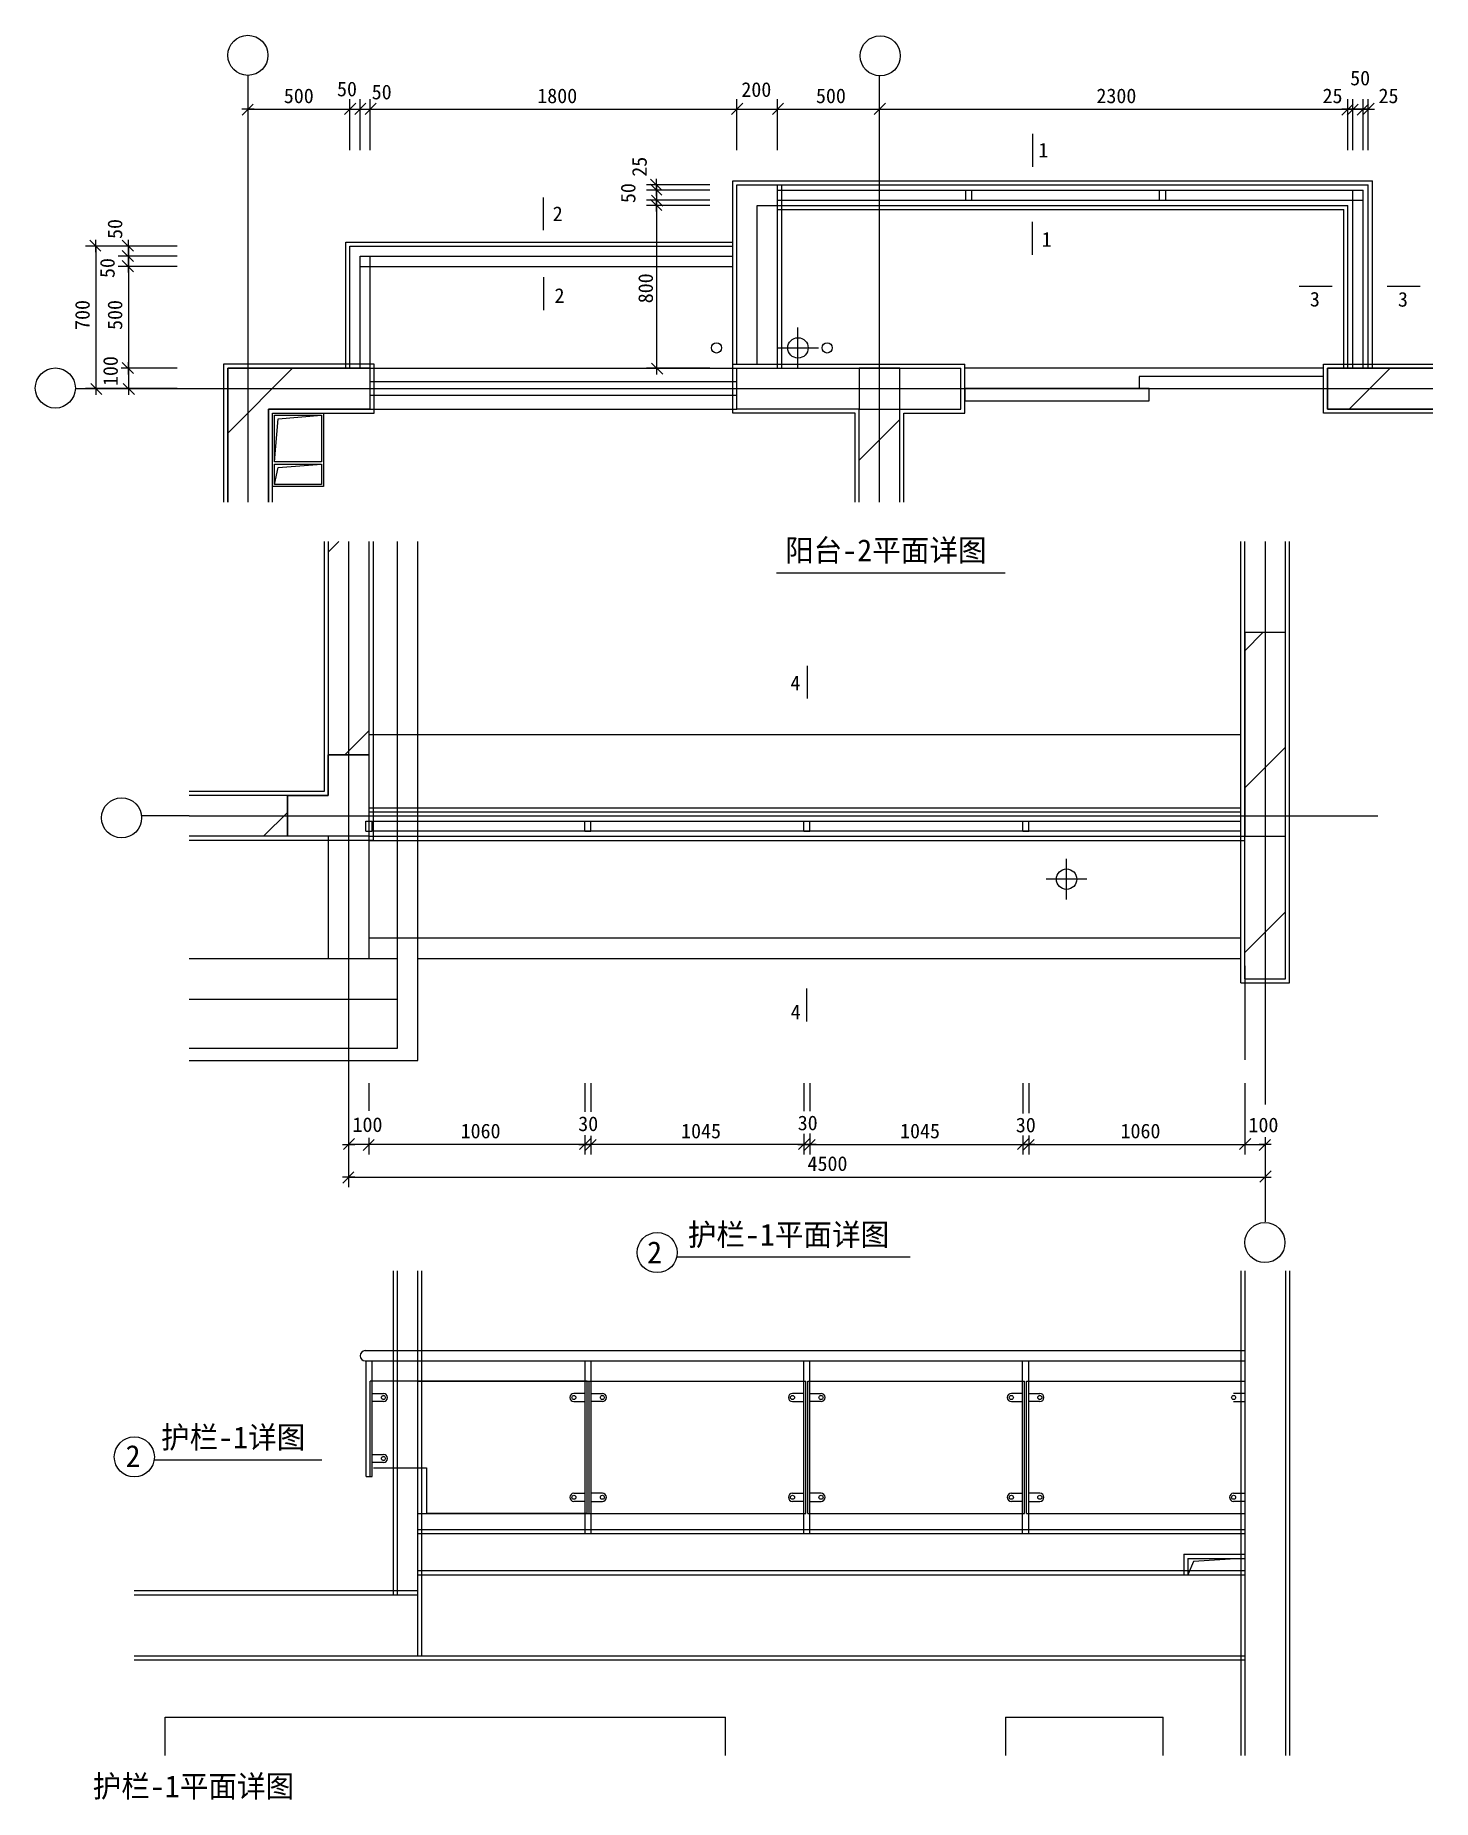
# Model space of a CAD drawing. Header units: metres. Extents: x 878 to 7739, y 501 to 9165.
import ezdxf

# ---------------------------------------------------------------- set-up
doc = ezdxf.new("R2010")
doc.units = ezdxf.units.M
for name, color, linetype in [('AXIS', 3, 'Continuous'), ('BALCONY', 31, 'Continuous'), ('column', 142, 'Continuous'), ('DOTE', 1, 'Continuous'), ('PUB_DIM', 3, 'Continuous'), ('PUB_TEXT', 7, 'Continuous'), ('ROOF', 4, 'Continuous'), ('WALL', 5, 'Continuous'), ('WINDOW', 2, 'Continuous'), ('填充', 7, 'Continuous'), ('看线', 253, 'Continuous'), ('粉刷线', 6, 'Continuous'), ('设备', 6, 'Continuous')]:
    doc.layers.add(name, color=color, linetype=linetype)
pattern_1 = [(45, (0, 0), (-336.76, 336.76), [])]

# ---------------------------------------------------------------- blocks, each defined once
blk = doc.blocks.new('_wblk')
for p, q in [((-0.5, 0.5), (0.5, 0.5)), ((0.5, 0.17), (-0.5, 0.17)), ((0.5, -0.17), (-0.5, -0.17)), ((-0.5, -0.5), (0.5, -0.5))]:
    blk.add_line(p, q)
blk = doc.blocks.new('ydyd')
for p, q in [((10, -240), (27.75, -27.75)), ((27.75, -27.75), (240, -10)), ((27.75, -267.75), (240, -250)), ((10, -350), (27.75, -267.75))]:
    blk.add_line(p, q)
for points in [[(0, 0), (250, 0), (250, -360), (0, -360)], [(10, -10), (240, -10), (240, -240), (10, -240)], [(10, -250), (240, -250), (240, -350), (10, -350)]]:
    blk.add_lwpolyline(points, close=True)
blk = doc.blocks.new('_dimx')
blk.add_line((-150, 0), (150, 0))
blk.add_lwpolyline([(-128.25, -124.49), (145.16, 148.47)])

msp = doc.modelspace()

# ---------------------------------------------------------------- hatches: boundary and pattern name
at = {"layer": '填充'}
h = msp.add_hatch(dxfattribs=at)
h.set_pattern_fill('AN31C', scale=150)
h.set_pattern_definition(pattern_1)
h.paths.add_polyline_path([(1822.9, 6872.74), (2022.9, 6872.74), (2022.9, 7329.88), (2522.9, 7329.88), (2522.9, 7529.88), (1822.9, 7529.88)])
h = msp.add_hatch(dxfattribs=at)
h.set_pattern_fill('ANSI31', scale=240)
h.paths.add_polyline_path([(4322.9, 7529.88), (4322.9, 7329.88), (4922.9, 7329.88), (4922.9, 7529.88)])
h = msp.add_hatch(dxfattribs=at)
h.set_pattern_fill('AN31C', scale=150)
h.set_pattern_definition(pattern_1)
h.paths.add_polyline_path([(5122.9, 7329.88), (5122.9, 7529.88), (4922.9, 7529.88), (4922.9, 7329.88)])
h = msp.add_hatch(dxfattribs=at)
h.set_pattern_fill('AN31C', scale=150)
h.set_pattern_definition(pattern_1)
h.paths.add_polyline_path([(7739.3, 7329.88), (7739.3, 7529.88), (7222.9, 7529.88), (7222.9, 7329.88)])
h = msp.add_hatch(dxfattribs=at)
h.set_pattern_fill('ANSI31', scale=240)
h.paths.add_polyline_path([(5122.9, 7329.88), (4922.9, 7329.88), (4922.9, 6872.74), (5122.9, 6872.74)])
h = msp.add_hatch(dxfattribs=at)
h.set_pattern_fill('ANSI31', scale=240)
h.paths.add_polyline_path([(2516.54, 6679.18), (2316.54, 6679.18), (2316.54, 5631.72), (2516.54, 5631.72)])
h = msp.add_hatch(dxfattribs=at)
h.set_pattern_fill('ANSI31', scale=240)
h.paths.add_polyline_path([(7016.62, 6679.18), (6816.62, 6679.18), (6816.62, 6231.72), (7016.62, 6231.72)])
h = msp.add_hatch(dxfattribs=at)
h.set_pattern_fill('AN31C', scale=150)
h.set_pattern_definition(pattern_1)
h.paths.add_polyline_path([(6816.62, 5431.72), (6816.62, 5231.72), (7016.62, 5231.72), (7016.62, 5431.72), (7016.62, 6231.72), (6816.62, 6231.72)])
h = msp.add_hatch(dxfattribs=at)
h.set_pattern_fill('AN31C', scale=150)
h.set_pattern_definition(pattern_1)
h.paths.add_polyline_path([(2516.54, 5631.72), (2316.54, 5631.72), (2316.54, 5431.72), (2116.54, 5431.72), (2116.54, 5231.72), (2516.54, 5231.72)])
h = msp.add_hatch(dxfattribs=at)
h.set_pattern_fill('ANSI31', scale=240)
h.paths.add_polyline_path([(2116.54, 5431.72), (1633.85, 5431.72), (1633.85, 5231.72), (2116.54, 5231.72)])
h = msp.add_hatch(dxfattribs=at)
h.set_pattern_fill('ANSI31', scale=240)
h.paths.add_polyline_path([(6816.62, 4531.71), (7016.62, 4531.71), (7016.62, 5231.72), (6816.62, 5231.72)])

# ---------------------------------------------------------------- linework, layer by layer
for p, q in [((5773.85, 8680.58), (5773.85, 8519.18)), ((3372.29, 8368.84), (3372.29, 8207.43)), ((5772.37, 8248.69), (5772.37, 8087.28)), ((3373.32, 7977.18), (3373.32, 7815.77)), ((7245.28, 7931.92), (7083.87, 7931.92)), ((7677.32, 7930.75), (7515.92, 7930.75)), ((4516.88, 6524.84), (5639.94, 6524.84)), ((4668.01, 6069.39), (4668.01, 5907.98)), ((6816.62, 4596.08), (6816.62, 4134.75)), ((4664.75, 4484.46), (4664.75, 4323.06)), ((4030.57, 3166.88), (5173.8, 3166.88)), ((1462.62, 2169.36), (2285.06, 2169.36)), ((2502.67, 2087.47), (2532.67, 2087.47)), ((2539.41, 2130.59), (2799.54, 2130.59)), ((2799.54, 2130.59), (2799.54, 1906.15))]:
    msp.add_line(p, q)
at = {"layer": 'AXIS'}
for p, q in [((1922.9, 8601.68), (1922.9, 8968.38)), ((5023.19, 8601.68), (5023.19, 8966.37)), ((1575.33, 8129.88), (1125.33, 8129.88)), ((1175.33, 8129.68), (1175.33, 7430.08)), ((1575.33, 8129.88), (1285.33, 8129.88)), ((1575.33, 8079.88), (1285.33, 8079.88)), ((1575.33, 8079.88), (1285.33, 8079.88)), ((1335.33, 8129.68), (1335.33, 8080.08)), ((1335.33, 8079.68), (1335.33, 8030.08)), ((1575.33, 8029.88), (1285.33, 8029.88)), ((1575.33, 8029.88), (1285.33, 8029.88)), ((1335.33, 8029.68), (1335.33, 7530.08)), ((1575.33, 7529.88), (1300.47, 7529.88)), ((1335.33, 7529.68), (1335.33, 7430.08)), ((1076.19, 7429.88), (1575.33, 7429.88)), ((1575.33, 7429.88), (1125.33, 7429.88)), ((1575.33, 7429.88), (1285.33, 7429.88)), ((6916.62, 3746.64), (6916.62, 3338.88)), ((6916.62, 3721.58), (6916.62, 3338.88))]:
    msp.add_line(p, q, dxfattribs=at)
at = {"layer": 'BALCONY'}
for p, q in [((4302.9, 7549.88), (4302.9, 8449.88)), ((4302.9, 8449.88), (7442.9, 8449.88)), ((4322.9, 7549.88), (4322.9, 8429.88)), ((4322.9, 8429.88), (7422.9, 8429.88)), ((4522.9, 7529.88), (4522.9, 8429.88)), ((4542.9, 7529.88), (4542.9, 8429.88)), ((7422.9, 7529.88), (7422.9, 8429.88)), ((7442.9, 7529.88), (7442.9, 8449.88)), ((4422.9, 7549.88), (4422.9, 8329.88)), ((4422.9, 8329.88), (7322.9, 8329.88)), ((7322.9, 7529.88), (7322.9, 8329.88)), ((4522.9, 8309.88), (7302.9, 8309.88)), ((7302.9, 7529.88), (7302.9, 8309.88)), ((2402.9, 8149.88), (4302.9, 8149.88)), ((2402.9, 7529.88), (2402.9, 8149.88)), ((2422.9, 8129.88), (4302.9, 8129.88)), ((2422.9, 7529.88), (2422.9, 8129.88))]:
    msp.add_line(p, q, dxfattribs=at)
at = {"layer": 'column'}
for points in [[(2022.9, 6872.74), (2022.9, 7329.88), (2522.9, 7329.88), (2522.9, 7529.88), (1822.9, 7529.88), (1822.9, 6872.74)], [(7739.3, 7329.88), (7222.9, 7329.88), (7222.9, 7529.88), (7739.3, 7529.88)]]:
    msp.add_lwpolyline(points, dxfattribs=at)
for points in [[(4922.9, 7329.88), (5122.9, 7329.88), (5122.9, 7529.88), (4922.9, 7529.88)], [(7016.62, 6231.72), (6816.62, 6231.72), (6816.62, 5431.72), (6816.62, 5431.72), (6816.62, 5231.72), (7016.62, 5231.72), (7016.62, 5431.72), (7016.62, 5431.72)], [(2316.54, 5631.72), (2516.54, 5631.72), (2516.54, 5231.72), (2116.54, 5231.72), (2116.54, 5431.72), (2316.54, 5431.72)]]:
    msp.add_lwpolyline(points, close=True, dxfattribs=at)
at = {"layer": 'DOTE'}
for p, q in [((1922.9, 6872.74), (1922.9, 8601.68)), ((5022.9, 6872.74), (5022.9, 8601.68)), ((1575.33, 7429.88), (7739.3, 7429.88)), ((2416.54, 6679.18), (2416.54, 4018.88)), ((6916.62, 6679.18), (6916.62, 3914.84)), ((6916.62, 6679.18), (6916.62, 3914.84)), ((1634.58, 5331.72), (7470.55, 5331.72))]:
    msp.add_line(p, q, dxfattribs=at)
at = {"layer": 'PUB_DIM'}
for p, q in [((1922.9, 8601.68), (1922.9, 8851.68)), ((2422.9, 8601.68), (2422.9, 8851.68)), ((2422.9, 8601.68), (2422.9, 8851.68)), ((2472.9, 8601.68), (2472.9, 8851.68)), ((2472.9, 8601.68), (2472.9, 8851.68)), ((2522.9, 8601.68), (2522.9, 8851.68)), ((2522.9, 8601.68), (2522.9, 8851.68)), ((4322.9, 8601.68), (4322.9, 8851.68)), ((4322.9, 8601.68), (4322.9, 8851.68)), ((4522.9, 8601.68), (4522.9, 8851.68)), ((4522.9, 8601.68), (4522.9, 8851.68)), ((5022.9, 8601.68), (5022.9, 8851.68)), ((5022.9, 8601.68), (5022.9, 8851.68)), ((7322.9, 8601.68), (7322.9, 8851.68)), ((7322.9, 8601.68), (7322.9, 8851.68)), ((7347.9, 8601.68), (7347.9, 8851.68)), ((7347.9, 8601.68), (7347.9, 8851.68)), ((7397.9, 8601.68), (7397.9, 8851.68)), ((7397.9, 8601.68), (7397.9, 8851.68)), ((7422.9, 8601.68), (7422.9, 8851.68)), ((1923.1, 8801.68), (2422.7, 8801.68)), ((2423.1, 8801.68), (2472.7, 8801.68)), ((2473.1, 8801.68), (2522.7, 8801.68)), ((2523.1, 8801.68), (4322.7, 8801.68)), ((4323.1, 8801.68), (4522.7, 8801.68)), ((4523.1, 8801.68), (5022.7, 8801.68)), ((5023.1, 8801.68), (7322.7, 8801.68)), ((7323.1, 8801.68), (7347.7, 8801.68)), ((7348.1, 8801.68), (7397.7, 8801.68)), ((7398.1, 8801.68), (7422.7, 8801.68)), ((4189.52, 8429.88), (3879.09, 8429.88)), ((4189.52, 8404.88), (3879.09, 8404.88)), ((4189.52, 8404.88), (3879.09, 8404.88)), ((3929.09, 8429.68), (3929.09, 8405.08)), ((3929.09, 8404.68), (3929.09, 8355.08)), ((4189.52, 8354.88), (3879.09, 8354.88)), ((4189.52, 8354.88), (3879.09, 8354.88)), ((4189.52, 8329.88), (3879.09, 8329.88)), ((4189.52, 8329.88), (3879.09, 8329.88)), ((3929.09, 8354.68), (3929.09, 8330.08)), ((3929.09, 8329.68), (3929.09, 7530.08)), ((4189.52, 7529.88), (3879.09, 7529.88)), ((1634.58, 5331.72), (1399.28, 5331.72)), ((2416.54, 4018.88), (2416.54, 3508.88)), ((2416.62, 4018.88), (2416.62, 3668.88)), ((2516.62, 4018.88), (2516.62, 3884.19)), ((3576.62, 4018.88), (3576.62, 3879.44)), ((3606.62, 4018.88), (3606.62, 3878.82)), ((4651.62, 4018.88), (4651.62, 3882.69)), ((4681.62, 4018.88), (4681.62, 3882.31)), ((5726.62, 4018.88), (5726.62, 3870.8)), ((5756.62, 4018.88), (5756.62, 3872.85)), ((6816.62, 4018.88), (6816.62, 3668.88)), ((6816.62, 4018.88), (6816.62, 3668.88)), ((2516.62, 3751.91), (2516.62, 3668.88)), ((3576.62, 3764.93), (3576.62, 3668.88)), ((3606.62, 3760.57), (3606.62, 3668.88)), ((4651.62, 3771.08), (4651.62, 3668.88)), ((4681.62, 3772.82), (4681.62, 3668.88)), ((5726.62, 3762.65), (5726.62, 3668.88)), ((5756.62, 3762.65), (5756.62, 3668.88)), ((6916.62, 3753.68), (6916.62, 3508.88)), ((2416.42, 3718.88), (2416.22, 3718.88)), ((2516.62, 3718.88), (2416.62, 3718.88)), ((3576.42, 3718.88), (2516.82, 3718.88)), ((2516.82, 3718.88), (2517.02, 3718.88)), ((3576.42, 3718.88), (3576.22, 3718.88)), ((3606.62, 3718.88), (3576.62, 3718.88)), ((4651.42, 3718.88), (3606.82, 3718.88)), ((3606.82, 3718.88), (3607.02, 3718.88)), ((4651.42, 3718.88), (4651.22, 3718.88)), ((4651.42, 3718.88), (4651.22, 3718.88)), ((4651.62, 3718.88), (4681.62, 3718.88)), ((4681.62, 3718.88), (4651.62, 3718.88)), ((4681.82, 3718.88), (5726.42, 3718.88)), ((4681.82, 3718.88), (4682.02, 3718.88)), ((4681.82, 3718.88), (4682.02, 3718.88)), ((5726.42, 3718.88), (5726.22, 3718.88)), ((5726.62, 3718.88), (5756.62, 3718.88)), ((5756.82, 3718.88), (6816.42, 3718.88)), ((5756.82, 3718.88), (5757.02, 3718.88)), ((6816.42, 3718.88), (6816.22, 3718.88)), ((6816.62, 3718.88), (6916.62, 3718.88)), ((6916.82, 3718.88), (6917.02, 3718.88)), ((2416.74, 3558.88), (6916.42, 3558.88))]:
    msp.add_line(p, q, dxfattribs=at)
for centre in [(1922.01, 9066.55), (5026.63, 9064.01), (976.72, 7432.87), (1302.11, 5322.33), (6915.49, 3236.72), (3931.59, 3187.77), (1364.57, 2184.34)]:
    msp.add_circle(centre, 98.42, dxfattribs=at)
at = {"layer": 'ROOF'}
for p, q in [((2656.62, 5231.72), (2656.62, 6679.18)), ((2756.62, 5231.72), (2756.62, 6679.18)), ((2656.62, 4191.72), (2656.62, 5231.72)), ((2756.62, 4131.72), (2756.62, 5231.72)), ((1633.85, 4191.72), (2656.62, 4191.72)), ((1633.85, 4131.72), (2756.62, 4131.72))]:
    msp.add_line(p, q, dxfattribs=at)
at = {"layer": 'WALL'}
for p, q in [((1822.9, 6872.74), (1822.9, 7529.88)), ((1822.9, 7529.88), (2522.9, 7529.88)), ((2522.9, 7329.88), (2522.9, 7529.88)), ((4322.9, 7329.88), (4322.9, 7529.88)), ((4322.9, 7529.88), (5422.9, 7529.88)), ((5422.9, 7329.88), (5422.9, 7529.88)), ((7739.3, 7529.88), (7222.9, 7529.88)), ((7222.9, 7529.88), (7222.9, 7329.88)), ((2022.9, 7329.88), (2022.9, 6872.74)), ((2522.9, 7329.88), (2022.9, 7329.88)), ((4922.9, 7329.88), (4322.9, 7329.88)), ((4922.9, 6872.74), (4922.9, 7329.88)), ((5122.9, 6872.74), (5122.9, 7329.88)), ((5122.9, 7329.88), (5422.9, 7329.88)), ((7222.9, 7329.88), (7739.3, 7329.88)), ((2316.54, 6679.18), (2316.54, 5431.72)), ((2516.54, 6679.18), (2516.54, 5231.72)), ((6816.62, 4531.71), (6816.62, 6679.18)), ((7016.62, 4531.71), (7016.62, 6679.18)), ((2516.54, 5631.72), (2316.54, 5631.72)), ((2316.54, 5431.72), (1633.85, 5431.72)), ((2116.54, 5431.72), (2116.54, 5231.72)), ((2516.54, 5231.72), (1633.85, 5231.72)), ((1633.85, 4631.72), (2656.62, 4631.72)), ((6816.62, 4531.71), (7016.62, 4531.71)), ((1633.85, 4431.72), (2656.62, 4431.72)), ((2636.62, 1506.15), (2636.62, 3098.49)), ((2776.62, 1206.15), (2776.62, 3098.49)), ((6796.62, 3098.49), (6796.62, 719.02)), ((7036.62, 3098.49), (7036.62, 719.02)), ((6816.62, 1826.15), (2756.62, 1826.15)), ((6536.62, 1686.15), (6816.62, 1686.15)), ((6536.62, 1686.15), (6536.62, 1606.15)), ((2756.62, 1626.15), (6816.62, 1626.15)), ((2756.62, 1526.15), (1363.3, 1526.15)), ((6816.62, 1186.15), (1363.3, 1186.15))]:
    msp.add_line(p, q, dxfattribs=at)
at = {"layer": 'WINDOW'}
msp.add_line((7202.9, 7529.88), (5442.9, 7529.88), dxfattribs=at)
for points in [[(6297.9, 7489.88), (6297.9, 7429.88), (7202.9, 7429.88), (7202.9, 7489.88)], [(6347.9, 7429.88), (5442.9, 7429.88), (5442.9, 7369.88), (6347.9, 7369.88)]]:
    msp.add_lwpolyline(points, close=True, dxfattribs=at)
at = {"layer": '看线'}
for p, q in [((4522.9, 8404.88), (7397.9, 8404.88)), ((5444.9, 8404.88), (5444.9, 8354.88)), ((5474.9, 8404.88), (5474.9, 8354.88)), ((6396.9, 8404.88), (6396.9, 8354.88)), ((6426.9, 8404.88), (6426.9, 8354.88)), ((7347.9, 7529.88), (7347.9, 8404.88)), ((7397.9, 7529.88), (7397.9, 8404.88)), ((4522.9, 8354.88), (7397.9, 8354.88)), ((2472.9, 8079.88), (4302.9, 8079.88)), ((2472.9, 7529.88), (2472.9, 8079.88)), ((2522.9, 7529.88), (2522.9, 8079.88)), ((2472.9, 8029.88), (4302.9, 8029.88)), ((2516.54, 5731.72), (6796.62, 5731.72)), ((2516.54, 5371.72), (6796.62, 5371.72)), ((2516.54, 5351.72), (6796.62, 5351.72)), ((2536.54, 5306.72), (6796.62, 5306.72)), ((2316.54, 5231.72), (2316.54, 4631.72)), ((2516.54, 5231.72), (6816.62, 5231.72)), ((2516.54, 5231.72), (2516.54, 4631.72)), ((2516.54, 5211.72), (6816.62, 5211.72)), ((6796.62, 5256.72), (2536.54, 5256.72)), ((2756.62, 4731.72), (2516.54, 4731.72)), ((6796.62, 4731.72), (2756.62, 4731.72)), ((2756.62, 4631.72), (6796.62, 4631.72)), ((2498.58, 2706.15), (6816.62, 2706.15)), ((2498.58, 2656.15), (6816.62, 2656.15)), ((2502.67, 2087.47), (2502.67, 2656.15)), ((2532.67, 2087.47), (2532.67, 2656.15)), ((3577.67, 1806.15), (3577.67, 2656.15)), ((3607.67, 1806.15), (3607.67, 2656.15)), ((4651.02, 1806.15), (4651.02, 2656.15)), ((4681.02, 1806.15), (4681.02, 2656.15)), ((5725.56, 1806.15), (5725.56, 2656.15)), ((5755.56, 1806.15), (5755.56, 2656.15)), ((2522.67, 2087.47), (2522.67, 2556.15)), ((3587.67, 2556.15), (2522.67, 2556.15)), ((2756.62, 2556.15), (4661.02, 2556.15)), ((3587.67, 1906.15), (3587.67, 2556.15)), ((3597.67, 1906.15), (3597.67, 2556.15)), ((4661.02, 1906.15), (4661.02, 2556.15)), ((4671.02, 1906.15), (4671.02, 2556.15)), ((4671.02, 2556.15), (5735.56, 2556.15)), ((5735.56, 1906.15), (5735.56, 2556.15)), ((5745.56, 1906.15), (5745.56, 2556.15)), ((5745.56, 2556.15), (6816.62, 2556.15)), ((2532.67, 2496.15), (2587.67, 2496.15)), ((2587.67, 2456.15), (2532.67, 2456.15)), ((3577.67, 2496.15), (3522.67, 2496.15)), ((3522.67, 2456.15), (3577.67, 2456.15)), ((3607.67, 2496.15), (3662.67, 2496.15)), ((3662.67, 2456.15), (3607.67, 2456.15)), ((4651.02, 2496.15), (4596.02, 2496.15)), ((4596.02, 2456.15), (4651.02, 2456.15)), ((4681.02, 2496.15), (4736.02, 2496.15)), ((4736.02, 2456.15), (4681.02, 2456.15)), ((5725.56, 2496.15), (5670.56, 2496.15)), ((5670.56, 2456.15), (5725.56, 2456.15)), ((5755.56, 2496.15), (5810.56, 2496.15)), ((5810.56, 2456.15), (5755.56, 2456.15)), ((6816.62, 2496.15), (6761.62, 2496.15)), ((6761.62, 2456.15), (6816.62, 2456.15)), ((2532.67, 2196.46), (2587.67, 2196.46)), ((2587.67, 2156.46), (2532.67, 2156.46)), ((3522.67, 2006.15), (3577.67, 2006.15)), ((3662.67, 2006.15), (3607.67, 2006.15)), ((4596.02, 2006.15), (4651.02, 2006.15)), ((4736.02, 2006.15), (4681.02, 2006.15)), ((5670.56, 2006.15), (5725.56, 2006.15)), ((5810.56, 2006.15), (5755.56, 2006.15)), ((6761.62, 2006.15), (6816.62, 2006.15)), ((2756.62, 1906.15), (4661.02, 1906.15)), ((3587.67, 1906.15), (2799.54, 1906.15)), ((3577.67, 1966.15), (3522.67, 1966.15)), ((3607.67, 1966.15), (3662.67, 1966.15)), ((4651.02, 1966.15), (4596.02, 1966.15)), ((4671.02, 1906.15), (5735.56, 1906.15)), ((4681.02, 1966.15), (4736.02, 1966.15)), ((5725.56, 1966.15), (5670.56, 1966.15)), ((5745.56, 1906.15), (6816.62, 1906.15)), ((5755.56, 1966.15), (5810.56, 1966.15)), ((6816.62, 1966.15), (6761.62, 1966.15)), ((6564.75, 1671.69), (6536.62, 1606.15)), ((6796.62, 1686.15), (6564.75, 1671.69)), ((1516.62, 906.15), (4266.62, 906.15)), ((1516.62, 719.02), (1516.62, 906.15)), ((4266.62, 719.02), (4266.62, 906.15)), ((5641.62, 906.15), (6416.62, 906.15)), ((5641.62, 906.15), (5641.62, 719.02)), ((6416.62, 719.02), (6416.62, 906.15))]:
    msp.add_line(p, q, dxfattribs=at)
for centre in [(2587.67, 2476.15), (3522.67, 2476.15), (3662.67, 2476.15), (4596.02, 2476.15), (4736.02, 2476.15), (5670.56, 2476.15), (5670.56, 2476.15), (5810.56, 2476.15), (6761.62, 2476.15), (2587.67, 2176.46), (3522.67, 1986.15), (3662.67, 1986.15), (4596.02, 1986.15), (4736.02, 1986.15), (5670.56, 1986.15), (5810.56, 1986.15), (6761.62, 1986.15)]:
    msp.add_circle(centre, 10, dxfattribs=at)
for centre, radius, start, end in [((2498.58, 2681.15), 25, 90, 270), ((2587.67, 2476.15), 20, 270, 90), ((3522.67, 2476.15), 20, 90, 270), ((3662.67, 2476.15), 20, 270, 90), ((4596.02, 2476.15), 20, 90, 270), ((4736.02, 2476.15), 20, 270, 90), ((5670.56, 2476.15), 20, 90, 270), ((5810.56, 2476.15), 20, 270, 90), ((2587.67, 2176.46), 20, 270, 90), ((3522.67, 1986.15), 20, 90, 270), ((3662.67, 1986.15), 20, 270, 90), ((4596.02, 1986.15), 20, 90, 270), ((4736.02, 1986.15), 20, 270, 90), ((5670.56, 1986.15), 20, 90, 270), ((5810.56, 1986.15), 20, 270, 90), ((6761.62, 1986.15), 20, 90, 270)]:
    msp.add_arc(centre, radius, start, end, dxfattribs=at)
at = {"layer": '粉刷线'}
for p, q in [((1802.9, 7549.88), (1802.9, 6872.74)), ((2542.9, 7549.88), (1802.9, 7549.88)), ((2542.9, 7309.88), (2542.9, 7549.88)), ((4302.9, 7309.88), (4302.9, 7549.88)), ((4302.9, 7549.88), (5442.9, 7549.88)), ((5442.9, 7309.88), (5442.9, 7549.88)), ((7202.9, 7549.88), (7739.3, 7549.88)), ((7202.9, 7309.88), (7202.9, 7549.88)), ((2042.9, 7309.88), (2542.9, 7309.88)), ((2042.9, 6872.74), (2042.9, 7309.88)), ((4902.9, 7309.88), (4302.9, 7309.88)), ((4902.9, 6872.74), (4902.9, 7309.88)), ((5142.9, 6872.74), (5142.9, 7309.88)), ((5142.9, 7309.88), (5442.9, 7309.88)), ((7739.3, 7309.88), (7202.9, 7309.88)), ((2296.54, 6679.18), (2296.54, 5451.72)), ((2536.54, 6679.18), (2536.54, 5211.72)), ((6796.62, 4511.71), (6796.62, 6679.18)), ((7036.62, 4511.71), (7036.62, 6679.18)), ((2296.54, 5451.72), (1633.85, 5451.72)), ((2501.62, 5306.72), (2531.62, 5306.72)), ((2501.62, 5256.72), (2501.62, 5306.72)), ((2531.62, 5256.72), (2531.62, 5306.72)), ((3576.62, 5256.72), (3576.62, 5306.72)), ((3576.62, 5306.72), (3606.62, 5306.72)), ((3606.62, 5256.72), (3606.62, 5306.72)), ((4651.62, 5306.72), (4681.62, 5306.72)), ((4651.62, 5256.72), (4651.62, 5306.72)), ((4681.62, 5256.72), (4681.62, 5306.72)), ((5726.62, 5256.72), (5726.62, 5306.72)), ((5726.62, 5306.72), (5756.62, 5306.72)), ((5756.62, 5256.72), (5756.62, 5306.72)), ((2536.54, 5211.72), (1633.85, 5211.72)), ((2501.62, 5256.72), (2531.62, 5256.72)), ((3576.62, 5256.72), (3606.62, 5256.72)), ((4651.62, 5256.72), (4681.62, 5256.72)), ((5726.62, 5256.72), (5756.62, 5256.72)), ((6796.62, 4511.71), (7036.62, 4511.71)), ((2656.62, 1506.15), (2656.62, 3098.49)), ((2756.62, 1206.15), (2756.62, 3098.49)), ((6816.62, 3098.49), (6816.62, 719.02)), ((7016.62, 3098.49), (7016.62, 719.02)), ((6816.62, 1806.15), (2756.62, 1806.15)), ((6516.62, 1706.15), (6816.62, 1706.15)), ((6516.62, 1706.15), (6516.62, 1606.15)), ((2756.62, 1606.15), (6816.62, 1606.15)), ((2756.62, 1506.15), (1363.3, 1506.15)), ((6816.62, 1206.15), (1363.3, 1206.15))]:
    msp.add_line(p, q, dxfattribs=at)
at = {"layer": '设备'}
for p, q in [((4622.9, 7529.88), (4622.9, 7729.88)), ((4522.9, 7629.88), (4722.9, 7629.88)), ((5941.62, 4921.25), (5941.62, 5121.25)), ((6041.62, 5021.25), (5841.62, 5021.25))]:
    msp.add_line(p, q, dxfattribs=at)
for centre, radius in [((4222.9, 7629.88), 25), ((4622.9, 7629.88), 50), ((4766.05, 7629.88), 25), ((5941.62, 5021.25), 50)]:
    msp.add_circle(centre, radius, dxfattribs=at)

# ---------------------------------------------------------------- block references
at = {"layer": 'AXIS', "xscale": 0.2, "yscale": 0.2, "zscale": 0.2}
for p, rotation in [((1175.33, 8129.88), 90), ((1335.33, 8129.88), 90), ((1335.33, 8079.88), 90), ((1335.33, 8029.88), 90), ((1335.33, 7529.88), 90), ((1175.33, 7429.88), 270), ((1335.33, 7429.88), 270)]:
    msp.add_blockref('_dimx', p, dxfattribs=dict(at, rotation=rotation))
at = {"layer": 'PUB_DIM', "xscale": 0.2, "yscale": 0.2, "zscale": 0.2}
for p, rotation in [((1922.9, 8801.68), 180), ((7322.9, 8801.68), 180), ((7347.9, 8801.68), 180), ((7397.9, 8801.68), 180), ((3929.09, 8429.88), 90), ((3929.09, 8404.88), 90), ((3929.09, 8329.88), 90), ((3929.09, 8354.88), 270), ((3929.09, 7529.88), 270), ((2516.62, 3718.88), 180), ((3606.62, 3718.88), 180), ((4681.62, 3718.88), 180), ((4681.62, 3718.88), 180), ((5756.62, 3718.88), 180), ((6916.62, 3718.88), 180), ((2416.54, 3558.88), 180)]:
    msp.add_blockref('_dimx', p, dxfattribs=dict(at, rotation=rotation))
for p in [(2422.9, 8801.68), (2472.9, 8801.68), (2522.9, 8801.68), (4322.9, 8801.68), (4522.9, 8801.68), (5022.9, 8801.68), (7422.9, 8801.68), (2416.62, 3718.88), (3576.62, 3718.88), (4651.62, 3718.88), (4651.62, 3718.88), (5726.62, 3718.88), (6816.62, 3718.88), (6916.62, 3558.88)]:
    msp.add_blockref('_dimx', p, dxfattribs=at)
at = {"layer": 'WINDOW', "xscale": 1800, "yscale": 200, "zscale": 1800}
msp.add_blockref('_wblk', (3422.9, 7429.88), dxfattribs=at)
at = {"layer": '设备'}
msp.add_blockref('ydyd', (2042.9, 7309.88), dxfattribs=at)

# ---------------------------------------------------------------- texts
for s, p in [('50', (2359.71, 8865.36)), ('200', (4344.95, 8862.59)), ('50', (7334.04, 8919.22)), ('500', (2098.45, 8831.68)), ('50', (2530.08, 8850.55)), ('1800', (3342.9, 8831.68)), ('500', (4711.18, 8831.68)), ('2300', (6088.33, 8831.68)), ('25', (7198.38, 8831.68)), ('25', (7473.3, 8831.68)), ('100', (2435.85, 3780.02)), ('30', (3544.04, 3784.35)), ('1045', (4049.12, 3748.88)), ('30', (4621.53, 3788.43)), ('1045', (5124.12, 3748.88)), ('30', (5692.48, 3778.31)), ('1060', (6206.62, 3748.88)), ('100', (6834.71, 3778.64)), ('4500', (4669.8, 3588.88))]:
    msp.add_text(s, height=72).set_placement(p)
for s, rotation, p in [('25', 90, (3880.38, 8470.52)), ('50', 90, (3824.83, 8341.02)), ('50', 90, (1305.33, 8164.92)), ('50', 90, (1267.96, 7973.12)), ('800', 90, (3910.8, 7849.08)), ('700', 90, (1145.33, 7718.17)), ('500', 90, (1305.33, 7718.17)), ('100', 90, (1283.27, 7442.66)), ('1060', 360, (2966.62, 3748.88))]:
    msp.add_text(s, height=72, rotation=rotation).set_placement(p)
at = {"layer": 'PUB_TEXT'}
for s, height, p in [('1', 72, (5803, 8565.16)), ('2', 72, (3418.77, 8252.74)), ('1', 72, (5819.67, 8126.93)), ('2', 72, (3427.74, 7850.84)), ('3', 72, (7136.22, 7833.21)), ('3', 72, (7568.54, 7832.38)), ('阳台-2平面详图', 108, (4559.5, 6582.09)), ('4', 72, (4586.07, 5949.11)), ('4', 72, (4587.08, 4332.91)), ('护栏-1平面详图', 108, (4081.66, 3221.88)), ('2', 108, (3882.09, 3134.86)), ('护栏-1详图', 108, (1495.63, 2226.85)), ('2', 108, (1321.47, 2134.49)), ('护栏-1平面详图', 108, (1160.11, 513.29))]:
    msp.add_text(s, height=height, dxfattribs=at).set_placement(p)

doc.saveas('drawing.dxf')
